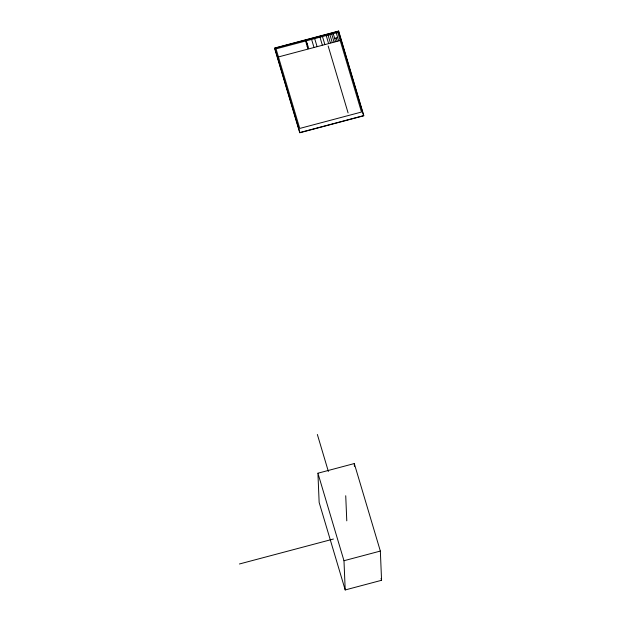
<?xml version="1.0" encoding="UTF-8"?>
<svg xmlns="http://www.w3.org/2000/svg" width="621" height="621" viewBox="0 0 621 621"><rect width="100%" height="100%" fill="white"/><g stroke="black" fill="none" stroke-linecap="round" stroke-linejoin="round"><path stroke-width="0.93" d="M306.432 43.812L307.147 43.625M334.665 38.386L337.684 37.578M307.17 46.303L307.884 46.109M278.449 56.938L340.199 40.544M317.921 473.218L354.288 463.561L380.347 551.068L381.566 580.293L345.206 589.95L319.147 502.443L317.921 473.218L343.98 560.724L345.206 589.95M239.434 563.984L333.43 539.028M343.98 560.724L380.347 551.068M336.372 33.177L338.6 40.644M336.171 37.982L337.087 41.04M333.353 33.984L335.573 41.444M331.808 34.388L334.028 41.855M329.976 34.877L332.196 42.344M328.136 35.366L330.356 42.826M326.304 35.855L328.525 43.315M328.152 45.97L348.086 112.929M322.563 36.841L324.791 44.308M320.071 37.508L322.291 44.968M314.785 38.913L317.005 46.373M311.695 39.728L313.916 47.196M306.401 41.133L308.629 48.601M305.695 41.328L307.915 48.787M381.022 578.454L381.566 580.293M317.354 434.467L328.377 471.479M354.288 463.561L354.405 466.394M345.726 495.744L346.782 520.84M338.655 31.05L274.529 48.073L299.757 132.793L363.875 115.762L338.655 31.05M338.499 31.306L274.8 48.221L299.912 132.529L363.603 115.622L338.499 31.306M337.793 32.478L276.042 48.873L299.741 128.438L361.492 112.044L337.793 32.478"/></g></svg>
